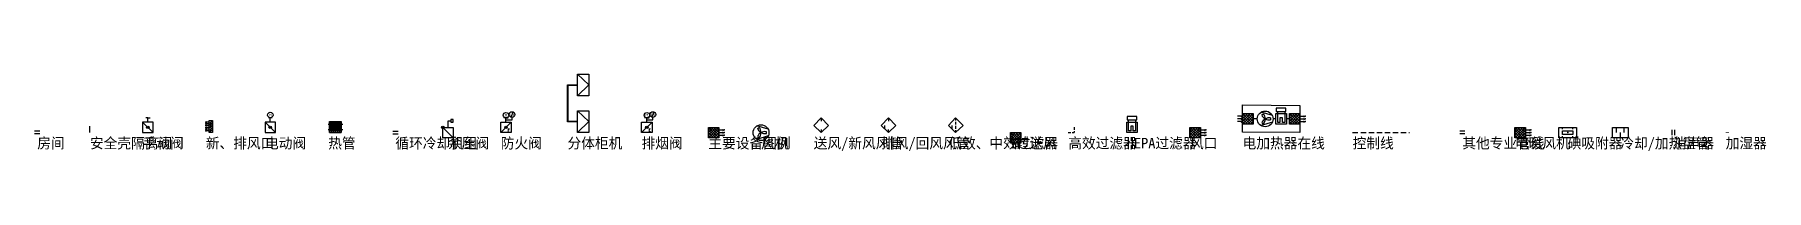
# Model space of a CAD drawing. Header units: metres. Extents: x -3 to 1641, y -17 to 56.
import ezdxf
from ezdxf.enums import TextEntityAlignment as Align

# ---------------------------------------------------------------- set-up
doc = ezdxf.new("R2010")
doc.units = ezdxf.units.M
doc.linetypes.add('DASHEDX2', pattern=[38.1, 25.4, -12.7])
doc.linetypes.add('DASHEDX5', pattern=[6, 4, -2])
for name, color, linetype in [('05Basic', 3, 'Continuous'), ('DUCT', 1, 'Continuous'), ('通风设备', 3, 'Continuous')]:
    doc.layers.add(name, color=color, linetype=linetype)
doc.styles.add('HW', font='wromans.shx', dxfattribs={"bigfont": 'hztxtc.shx'})
doc.styles.add('HZ', font='txt_____.ttf', dxfattribs={"width": 0.7, "bigfont": 'HZTXT'})
doc.styles.add('ISOCP', font='isocpeur.ttf')

# ---------------------------------------------------------------- blocks, each defined once
blk = doc.blocks.new('ms0205')
at = {"color": 0, "transparency": 33554687}
for p, q in [((-1.25, 2.5), (-1.25, -2.5)), ((1.25, 2.5), (1.25, -2.5))]:
    blk.add_line(p, q, dxfattribs=at)
blk = doc.blocks.new('房间')
at = {"layer": '05Basic', "color": 3, "rotation": 270.000000505261}
blk.add_blockref('ms0205', (0, 0), dxfattribs=at)
blk = doc.blocks.new('安全壳隔离阀')
at = {"layer": '通风设备', "color": 3}
blk.add_line((0, 0), (0, 6.1), dxfattribs=at)
blk = doc.blocks.new('手动阀')
at = {"layer": '通风设备', "color": 3, "linetype": 'Continuous'}
for p, q in [((0, 10), (0, 0)), ((0, 10), (10, 0)), ((10, 10), (0, 10)), ((0, 0), (10, 0)), ((5, 13.9), (2.9, 13.9)), ((5, 13.9), (7.1, 13.9)), ((10, 0), (10, 10))]:
    blk.add_line(p, q, dxfattribs=at)
at = {"layer": '通风设备', "color": 3}
blk.add_line((5, 10), (5, 13.9), dxfattribs=at)
at = {"layer": '通风设备', "color": 3, "linetype": 'Continuous'}
for radius in [1.25, 1.12, 1, 0.875, 0.75, 0.625, 0.5, 0.375, 0.25, 0.125]:
    blk.add_circle((5, 5), radius, dxfattribs=at)
blk = doc.blocks.new('新_排风口')
at = {"layer": '通风设备', "color": 3}
for p, q in [((0.8, 10.3), (0, 9.9)), ((2.7, 9.9), (0, 9.9)), ((0.8, 9.6), (0, 9.9)), ((0.8, 8.6), (0, 8.3)), ((2.7, 8.3), (0, 8.3)), ((0.8, 7.9), (0, 8.3)), ((0.8, 6.9), (0, 6.6)), ((2.7, 6.6), (0, 6.6)), ((0.8, 6.3), (0, 6.6)), ((0.8, 5.3), (0, 4.9)), ((2.7, 4.9), (0, 4.9)), ((0.8, 4.6), (0, 4.9)), ((0.8, 3.6), (0, 3.3)), ((2.7, 3.3), (0, 3.3)), ((0.8, 2.9), (0, 3.3)), ((0.8, 1.9), (0, 1.6)), ((2.7, 1.6), (0, 1.6)), ((0.8, 1.3), (0, 1.6)), ((0.8, 9.9), (0.8, 10.3)), ((0.8, 9.9), (0.8, 9.6)), ((0.8, 8.3), (0.8, 8.6)), ((0.8, 8.3), (0.8, 7.9)), ((0.8, 6.6), (0.8, 6.9)), ((0.8, 6.6), (0.8, 6.3)), ((0.8, 4.9), (0.8, 5.3)), ((0.8, 4.9), (0.8, 4.6)), ((0.8, 3.3), (0.8, 3.6)), ((0.8, 3.3), (0.8, 2.9)), ((0.8, 1.6), (0.8, 1.9)), ((0.8, 1.6), (0.8, 1.3)), ((3.3, 11.5), (6.2, 11.5)), ((3.3, 0), (3.3, 11.5)), ((6.2, 0), (3.3, 0)), ((5.6, 10.8), (3.9, 9.1)), ((5.6, 9.1), (3.9, 7.4)), ((5.6, 7.4), (3.9, 5.8)), ((5.6, 5.8), (3.9, 4.1)), ((5.6, 4.1), (3.9, 2.4)), ((5.6, 2.4), (3.9, 0.8)), ((6.2, 11.5), (6.2, 0))]:
    blk.add_line(p, q, dxfattribs=at)
for p in [(0, 9.9), (0, 8.3), (0, 6.6), (0, 4.9), (0, 3.3), (0, 1.6)]:
    blk.add_point(p, dxfattribs=at)
blk = doc.blocks.new('电动阀')
at = {"layer": '通风设备', "color": 3, "linetype": 'Continuous'}
for p, q in [((0, 10), (0, 0)), ((0, 10), (10, 0)), ((10, 10), (0, 10)), ((0, 0), (10, 0)), ((10, 0), (10, 10))]:
    blk.add_line(p, q, dxfattribs=at)
at = {"layer": '通风设备', "color": 3}
for p, q in [((5, 14.1), (3.2, 14.1)), ((5, 10), (5, 14.1)), ((6.8, 14.1), (5, 14.1))]:
    blk.add_line(p, q, dxfattribs=at)
blk.add_circle((5, 16.7), 2.56, dxfattribs=at)
at = {"layer": '通风设备', "color": 3, "linetype": 'Continuous'}
for radius in [1.25, 1.12, 1, 0.875, 0.75, 0.625, 0.5, 0.375, 0.25, 0.125]:
    blk.add_circle((5, 5), radius, dxfattribs=at)
at = {"layer": '通风设备', "color": 3, "style": 'ISOCP', "width": 0.85}
blk.add_text('M', height=2.5, dxfattribs=at).set_placement((5, 16.7), align=Align.MIDDLE)
blk = doc.blocks.new('热管')
at = {"layer": '通风设备'}
for p, q in [((1.3, 7.8), (0, 7.8)), ((1.3, 2.6), (0, 2.6)), ((1.3, 5.2), (2.3, 5.2)), ((11.3, 5.2), (12.4, 5.2)), ((13.7, 7.8), (12.4, 7.8)), ((13.7, 2.6), (12.4, 2.6))]:
    blk.add_line(p, q, dxfattribs=at)
at = {"layer": '通风设备', "color": 3}
for p, q in [((1.3, 10.5), (12.4, 10.5)), ((1.3, 0), (1.3, 10.5)), ((1.3, 0), (12.4, 0)), ((2.3, 0.9), (2.3, 9.6)), ((2.3, 9.6), (2.3, 0.9)), ((3.3, 9.6), (2.3, 9.6)), ((3.3, 0.9), (2.3, 0.9)), ((3.3, 0.9), (3.3, 9.6)), ((3.3, 9.6), (3.3, 0.9)), ((4.3, 0.9), (4.3, 9.6)), ((4.3, 9.6), (4.3, 0.9)), ((5.3, 9.6), (4.3, 9.6)), ((5.3, 0.9), (4.3, 0.9)), ((5.3, 0.9), (5.3, 9.6)), ((5.3, 9.6), (5.3, 0.9)), ((6.3, 0.9), (6.3, 9.6)), ((6.3, 9.6), (6.3, 0.9)), ((7.3, 9.6), (6.3, 9.6)), ((7.3, 0.9), (6.3, 0.9)), ((7.3, 0.9), (7.3, 9.6)), ((7.3, 9.6), (7.3, 0.9)), ((8.3, 0.9), (8.3, 9.6)), ((8.3, 9.6), (8.3, 0.9)), ((9.3, 9.6), (8.3, 9.6)), ((9.3, 0.9), (8.3, 0.9)), ((9.3, 0.9), (9.3, 9.6)), ((9.3, 9.6), (9.3, 0.9)), ((10.3, 0.9), (10.3, 9.6)), ((10.3, 9.6), (10.3, 0.9)), ((11.3, 9.6), (10.3, 9.6)), ((11.3, 0.9), (10.3, 0.9)), ((11.3, 0.9), (11.3, 9.6)), ((11.3, 9.6), (11.3, 0.9)), ((12.4, 10.5), (12.4, 0))]:
    blk.add_line(p, q, dxfattribs=at)
blk = doc.blocks.new('循环冷却机组')
at = {"layer": '05Basic', "color": 3, "rotation": 90}
blk.add_blockref('ms0205', (0, 0), dxfattribs=at)
blk = doc.blocks.new('ms0421')
for p, q in [((0, 6.25), (2.5, 6.25)), ((0, 0), (0, 6.25)), ((2.5, 7.5), (2.5, 5)), ((5, 7.5), (2.5, 7.5)), ((2.5, 5), (5, 5)), ((5, 5), (5, 7.5))]:
    blk.add_line(p, q)
blk = doc.blocks.new('ms1821_k08')
at = {"color": 0, "transparency": 33554687}
for p, q in [((-5, 5), (5, -5)), ((-5, 5), (5, 5)), ((-5, -5), (-5, 5)), ((5, 5), (5, -5)), ((5, -5), (-5, -5))]:
    blk.add_line(p, q, dxfattribs=at)
for radius in [1.25, 1.12, 1, 0.875, 0.75, 0.625, 0.5, 0.375, 0.25, 0.125]:
    blk.add_circle((-5, 5), radius, dxfattribs=at)
blk.add_blockref('ms0421', (0, 5))
blk = doc.blocks.new('余压阀')
at = {"layer": '通风设备', "color": 3}
blk.add_blockref('ms1821_k08', (0, 0), dxfattribs=at)
blk = doc.blocks.new('防火阀')
at = {"layer": '通风设备', "color": 3}
for p, q in [((11.6, 19.4), (9.8, 15)), ((0, 10), (10, 10)), ((0, 0), (10, 10)), ((0, 0), (0, 10)), ((10, 0), (0, 0)), ((5, 10), (5, 13.9)), ((5, 12), (10.7, 12)), ((10, 10), (10, 0)), ((10.7, 12), (10.7, 14.4))]:
    blk.add_line(p, q, dxfattribs=at)
at = {"layer": '通风设备', "color": 3, "linetype": 'Continuous'}
for q in [(2.9, 13.9), (7.1, 13.9)]:
    blk.add_line((5, 13.9), q, dxfattribs=at)
at = {"layer": '通风设备', "color": 3}
for centre, radius in [((5, 16.5), 2.56), ((10.7, 17.1), 2.7), ((5, 5), 1.25), ((5, 5), 1.12), ((5, 5), 1), ((5, 5), 0.875), ((5, 5), 0.75), ((5, 5), 0.625), ((5, 5), 0.5), ((5, 5), 0.375), ((5, 5), 0.25), ((5, 5), 0.125)]:
    blk.add_circle(centre, radius, dxfattribs=at)
for s, height, style, width, p in [('M', 2.5, 'ISOCP', 0.85, (5, 16.5)), ('3', 2, 'HW', 0.7, (9.4, 17.1)), ('5', 2, 'HW', 0.7, (12.1, 17.1))]:
    blk.add_text(s, height=height, dxfattribs=dict(at, style=style, width=width)).set_placement(p, align=Align.MIDDLE)
at = {"layer": '通风设备', "color": 3, "style": 'HZ', "width": 0.8}
blk.add_text('F', height=2.46, dxfattribs=at).set_placement((6.8, 1.2))
blk = doc.blocks.new('分体柜机')
at = {"color": 3}
for p, q in [((9.5, 55.6), (20.2, 45.3)), ((0, 10.1), (0, 45.5)), ((0, 45.5), (9.5, 45.5)), ((0.5, 10.6), (0.5, 45)), ((0.5, 45), (9.5, 45)), ((20.2, 45.3), (9.5, 34.9)), ((9.5, 20.7), (20.2, 10.4)), ((9.5, 10.1), (0, 10.1)), ((9.5, 10.6), (0.5, 10.6)), ((20.2, 10.4), (9.5, 0))]:
    blk.add_line(p, q, dxfattribs=at)
for points in [[(9.5, 55.6), (20.2, 55.6), (20.2, 34.9), (9.5, 34.9)], [(9.5, 20.7), (20.2, 20.7), (20.2, 0), (9.5, 0)]]:
    blk.add_lwpolyline(points, close=True, dxfattribs=at)
blk = doc.blocks.new('排烟阀')
at = {"layer": '通风设备', "color": 3}
for p, q in [((11.6, 19.4), (9.8, 15)), ((0, 10), (10, 10)), ((0, 0), (10, 10)), ((0, 0), (0, 10)), ((10, 0), (0, 0)), ((5, 10), (5, 13.9)), ((5, 12), (10.7, 12)), ((10, 10), (10, 0)), ((10.7, 12), (10.7, 14.4))]:
    blk.add_line(p, q, dxfattribs=at)
at = {"layer": '通风设备', "color": 3, "linetype": 'Continuous'}
for q in [(2.9, 13.9), (7.1, 13.9)]:
    blk.add_line((5, 13.9), q, dxfattribs=at)
at = {"layer": '通风设备', "color": 3}
for centre, radius in [((5, 16.5), 2.56), ((10.7, 17.1), 2.7), ((5, 5), 1.25), ((5, 5), 1.12), ((5, 5), 1), ((5, 5), 0.875), ((5, 5), 0.75), ((5, 5), 0.625), ((5, 5), 0.5), ((5, 5), 0.375), ((5, 5), 0.25), ((5, 5), 0.125)]:
    blk.add_circle(centre, radius, dxfattribs=at)
for s, height, style, width, p in [('M', 2.5, 'ISOCP', 0.85, (5, 16.5)), ('3', 2, 'HW', 0.7, (9.4, 17.1)), ('5', 2, 'HW', 0.7, (12.1, 17.1))]:
    blk.add_text(s, height=height, dxfattribs=dict(at, style=style, width=width)).set_placement(p, align=Align.MIDDLE)
at = {"layer": '通风设备', "color": 3, "style": 'HZ', "width": 0.8}
blk.add_text('E', height=2.46, dxfattribs=at).set_placement((6.8, 1.2))
blk = doc.blocks.new('ms1862')
at = {"color": 0, "transparency": 33554687}
for p, q in [((0, 5), (10, 5)), ((0, 2.5), (2.5, 5)), ((0, 0), (5, 5)), ((0, -2.5), (7.5, 5)), ((0, -5), (10, 5)), ((0, 5), (10, -5)), ((0, -5), (0, 5)), ((0, 2.5), (0, 5)), ((0, 2.5), (0, 5)), ((0, 2.5), (7.5, -5)), ((0, 0), (5, -5)), ((10, -2.5), (2.5, 5)), ((2.5, -5), (10, 2.5)), ((5, 5), (10, 0)), ((5, -5), (10, 0)), ((7.5, 5), (10, 2.5)), ((10, 5), (10, -5)), ((10, 2.5), (15, 2.5)), ((10, 0), (15, 0)), ((13.75, 3), (15, 2.5)), ((13.75, 2.5), (13.75, 3)), ((13.75, 2), (15, 2.5)), ((13.75, 2.5), (13.75, 2)), ((13.75, 0.5), (15, 0)), ((13.75, 0), (13.75, 0.5)), ((13.75, 0), (13.75, -0.5)), ((13.75, -0.5), (15, 0)), ((0, -2.5), (2.5, -5)), ((10, -5), (0, -5)), ((7.5, -5), (10, -2.5)), ((10, -2.5), (15, -2.5)), ((13.75, -2), (15, -2.5)), ((13.75, -2.5), (13.75, -2)), ((13.75, -3), (15, -2.5)), ((13.75, -2.5), (13.75, -3))]:
    blk.add_line(p, q, dxfattribs=at)
for p in [(10, 0), (15, 2.5), (15, 0), (10, -2.5), (15, -2.5)]:
    blk.add_point(p, dxfattribs=at)
blk = doc.blocks.new('主要设备图例')
at = {"layer": '05Basic', "color": 3}
blk.add_blockref('ms1862', (0, 0), dxfattribs=at)
blk = doc.blocks.new('ms1008_k01')
at = {"color": 0, "transparency": 33554687}
for p, q in [((-3.2, 6.8), (-6.4, -3.9)), ((-0.9, 5), (0.9, 5)), ((3.2, 6.8), (6.4, -3.9)), ((-3.9, -3.3), (-4.8, -1.8)), ((3.9, -3.3), (4.8, -1.8))]:
    blk.add_line(p, q, dxfattribs=at)
blk.add_circle((0, 0), 7.5, dxfattribs=at)
for centre, start, end in [((0, -7.5), 90.369, 129.9804), ((-6.5, 3.7), 290.792, 330.369), ((6.5, 3.7), 170.2818, 209.8588), ((-6.5, 3.8), 329.8588, 9.4702), ((0, -7.5), 50.0196, 89.631), ((6.5, 3.7), 209.631, 249.208)]:
    blk.add_arc(centre, 7.5, start, end, dxfattribs=at)
blk = doc.blocks.new('风机')
at = {"layer": '通风设备', "color": 3, "rotation": 270}
blk.add_blockref('ms1008_k01', (0, 0), dxfattribs=at)
blk = doc.blocks.new('送风_新风风管')
at = {"layer": '通风设备', "color": 3, "linetype": 'ByBlock'}
for p, q in [((6.9, 13.9), (6.9, 10.8)), ((6.9, 3.1), (6.9, 0))]:
    blk.add_line(p, q, dxfattribs=at)
blk.add_lwpolyline([(0, 6.9), (6.9, 0), (13.9, 6.9), (6.9, 13.9)], close=True, dxfattribs=at)
blk = doc.blocks.new('排风_回风风管')
at = {"layer": '通风设备'}
blk.add_line((3.5, 3.5), (3.5, 6.6), dxfattribs=at)
at = {"layer": '通风设备', "color": 3, "linetype": 'ByBlock'}
for p, q in [((6.9, 13.9), (6.9, 11)), ((6.9, 0), (6.9, 3.1))]:
    blk.add_line(p, q, dxfattribs=at)
blk.add_lwpolyline([(13.9, 6.9), (6.9, 13.9), (0, 6.9), (6.9, 0)], close=True, dxfattribs=at)
blk = doc.blocks.new('低效_中效过滤器')
at = {"layer": '通风设备', "color": 3, "linetype": 'ByBlock'}
blk.add_line((3.5, 3.5), (3.5, 6.6), dxfattribs=at)
at = {"layer": '通风设备', "color": 3, "linetype": 'DASHEDX2', "ltscale": 0.1}
blk.add_line((6.9, 13.9), (6.9, 0), dxfattribs=at)
at = {"layer": '通风设备', "color": 3, "linetype": 'ByBlock'}
blk.add_lwpolyline([(13.9, 6.9), (6.9, 13.9), (0, 6.9), (6.9, 0)], close=True, dxfattribs=at)
blk = doc.blocks.new('ms1861')
at = {"color": 0, "transparency": 33554687}
for p, q in [((0, 5), (10, -5)), ((0, -5), (10, 5)), ((0, -2.5), (7.5, 5)), ((0, 0), (5, 5)), ((0, 2.5), (2.5, 5)), ((0, 5), (10, 5)), ((0, -5), (0, 5)), ((0, 2.5), (0, 5)), ((0, 2.5), (0, 5)), ((0, 2.5), (7.5, -5)), ((0, 0), (5, -5)), ((10, -2.5), (2.5, 5)), ((2.5, -5), (10, 2.5)), ((5, 5), (10, 0)), ((5, -5), (10, 0)), ((7.5, 5), (10, 2.5)), ((10, 5), (10, -5)), ((11.25, 3), (10, 2.5)), ((10, 2.5), (15, 2.5)), ((11.25, 2), (10, 2.5)), ((11.25, 0.5), (10, 0)), ((10, 0), (15, 0)), ((11.25, -0.5), (10, 0)), ((11.25, 2.5), (11.25, 3)), ((11.25, 2.5), (11.25, 2)), ((11.25, 0), (11.25, 0.5)), ((11.25, 0), (11.25, -0.5)), ((0, -2.5), (2.5, -5)), ((10, -5), (0, -5)), ((7.5, -5), (10, -2.5)), ((11.25, -2), (10, -2.5)), ((10, -2.5), (15, -2.5)), ((11.25, -3), (10, -2.5)), ((11.25, -2.5), (11.25, -2)), ((11.25, -2.5), (11.25, -3))]:
    blk.add_line(p, q, dxfattribs=at)
for p in [(10, 2.5), (10, 0), (10, -2.5)]:
    blk.add_point(p, dxfattribs=at)
blk = doc.blocks.new('转送风')
at = {"layer": '05Basic', "color": 3, "rotation": 269.999985470373}
blk.add_blockref('ms1861', (0, 0), dxfattribs=at)
blk = doc.blocks.new('高效过滤器')
at = {"color": 3, "linetype": 'DASHEDX2', "ltscale": 0.1}
for p in [(0, 0), (5.5, 5.2)]:
    blk.add_line(p, (5.5, 0), dxfattribs=at)
blk = doc.blocks.new('HEPA过滤器')
at = {"layer": '通风设备'}
for p, q in [((9.6, 15.3), (0.3, 15.3)), ((0.3, 15.3), (0.3, 12)), ((0.3, 12), (9.6, 12)), ((1.8, 11.7), (1.8, 12)), ((9.6, 12), (9.6, 15.3))]:
    blk.add_line(p, q, dxfattribs=at)
at = {"layer": '通风设备', "color": 3}
for p, q in [((1.8, 1.7), (1.8, 11.7)), ((3.9, 1.7), (1.8, 1.7)), ((3.9, 6.1), (3.9, 1.7)), ((6.2, 6.1), (3.9, 6.1)), ((6.2, 1.7), (6.2, 6.1)), ((8.4, 1.7), (6.2, 1.7)), ((8.4, 12), (8.4, 1.7))]:
    blk.add_line(p, q, dxfattribs=at)
at = {"layer": '通风设备'}
blk.add_lwpolyline([(0, 10), (10, 10), (10, 0), (0, 0)], close=True, dxfattribs=at)
blk = doc.blocks.new('风口')
at = {"layer": '05Basic', "color": 3}
blk.add_blockref('ms1862', (0, 0), dxfattribs=at)
blk = doc.blocks.new('电加热器在线')
at = {"layer": '通风设备'}
for p, q in [((41.1, 23.3), (31.8, 23.3)), ((31.8, 23.3), (31.8, 19.9)), ((31.8, 19.9), (41.1, 19.9)), ((33.3, 19.6), (33.3, 19.9)), ((41.1, 19.9), (41.1, 23.3)), ((13.9, 13), (10, 13))]:
    blk.add_line(p, q, dxfattribs=at)
at = {"layer": '通风设备', "color": 3}
for p, q in [((33.3, 9.7), (33.3, 19.6)), ((39.9, 19.9), (39.9, 9.7)), ((35.4, 9.7), (33.3, 9.7)), ((35.4, 14.1), (35.4, 9.7)), ((37.7, 14.1), (35.4, 14.1)), ((37.7, 9.7), (37.7, 14.1)), ((39.9, 9.7), (37.7, 9.7))]:
    blk.add_line(p, q, dxfattribs=at)
blk.add_lwpolyline([(0, 26.4), (54.4, 25.9), (54.4, 0), (0, 0.4)], close=True, dxfattribs=at)
at = {"layer": '通风设备'}
blk.add_lwpolyline([(31.5, 18), (41.5, 18), (41.5, 8), (31.5, 8)], close=True, dxfattribs=at)
for points in [[(31.5, 13), (28.9, 13)], [(44.4, 13), (41.5, 13)]]:
    blk.add_lwpolyline(points, dxfattribs=at)
at = {"layer": '通风设备', "color": 3}
for name, p, rotation in [('ms1861', (10, 13), 179.999985470373), ('ms1008_k01', (21.4, 13), 270)]:
    blk.add_blockref(name, p, dxfattribs=dict(at, rotation=rotation))
blk.add_blockref('ms1862', (44.4, 13), dxfattribs=at)
blk = doc.blocks.new('控制线')
at = {"layer": 'DUCT', "color": 3, "linetype": 'DASHEDX2', "ltscale": 0.2}
blk.add_line((0, 0), (54.1, 0), dxfattribs=at)
blk = doc.blocks.new('其他专业管线')
at = {"layer": '05Basic', "color": 3, "rotation": 270.000000505261}
blk.add_blockref('ms0205', (0, 0), dxfattribs=at)
blk = doc.blocks.new('电暖风机')
at = {"layer": '05Basic', "color": 3}
blk.add_blockref('ms1862', (0, 0), dxfattribs=at)
blk = doc.blocks.new('ms1840_k01')
at = {"color": 0, "transparency": 33554687}
for p, q in [((-12.5, 7.5), (12.5, 7.5)), ((-12.5, -7.5), (-12.5, 7.5)), ((-7.5, 5), (-7.5, 7.5)), ((-7.5, 2.5), (7.5, 2.5)), ((-7.5, -2.5), (-7.5, 2.5)), ((7.5, 5), (7.5, 7.5)), ((7.5, 2.5), (7.5, -2.5)), ((12.5, 7.5), (12.5, -7.5)), ((12.5, -7.5), (-12.5, -7.5)), ((7.5, -2.5), (-7.5, -2.5)), ((-7.5, -7.5), (-7.5, -5)), ((7.5, -7.5), (7.5, -5))]:
    blk.add_line(p, q, dxfattribs=at)
blk.add_point((0, 0), dxfattribs=at)
blk = doc.blocks.new('碘吸附器')
at = {"layer": '通风设备', "color": 3, "xscale": 0.666666666666667, "yscale": 0.666666666666667, "zscale": 0.666666666666667}
blk.add_blockref('ms1840_k01', (0, 0), dxfattribs=at)
blk = doc.blocks.new('ms0781_k02')
at = {"color": 0, "transparency": 33554687}
for p, q in [((-5, 7.5), (5, 7.5)), ((-5, -7.5), (-5, 7.5)), ((-5, 0), (0, 0)), ((0, 3.75), (5, 3.75)), ((5, 7.5), (5, -7.5)), ((5, -7.5), (-5, -7.5)), ((0, -3.75), (5, -3.75))]:
    blk.add_line(p, q, dxfattribs=at)
blk = doc.blocks.new('冷却_加热盘管')
at = {"layer": '通风设备', "color": 3, "rotation": 90}
blk.add_blockref('ms0781_k02', (0, 0), dxfattribs=at)
blk = doc.blocks.new('消声器')
at = {"layer": '05Basic', "color": 3, "rotation": 5.048428659e-07}
blk.add_blockref('ms0205', (0, 0), dxfattribs=at)
blk = doc.blocks.new('加湿器')
at = {"layer": '通风设备', "color": 3, "linetype": 'DASHEDX5', "const_width": 0.5}
blk.add_lwpolyline([(0, 0), (3.2, 0)], dxfattribs=at)

msp = doc.modelspace()

# ---------------------------------------------------------------- block references
for name, p in [('分体柜机', (503.3, 0)), ('电动阀', (216.2, 0)), ('防火阀', (439.9, 0)), ('排烟阀', (573.6, 0)), ('电加热器在线', (1144.1, 0)), ('房间', (0, 0)), ('安全壳隔离阀', (50, 0)), ('手动阀', (100, 0)), ('新_排风口', (160, 0)), ('热管', (276.2, 0)), ('循环冷却机组', (339.9, 0)), ('余压阀', (389.9, 0)), ('主要设备图例', (637, 0)), ('风机', (687, 0)), ('送风_新风风管', (737, 0)), ('排风_回风风管', (800.9, 0)), ('低效_中效过滤器', (864.8, 0)), ('转送风', (928.6, 0)), ('高效过滤器', (978.6, 0)), ('HEPA过滤器', (1034.1, 0)), ('风口', (1094.1, 0)), ('控制线', (1248.5, 0)), ('其他专业管线', (1352.6, 0)), ('电暖风机', (1402.6, 0)), ('碘吸附器', (1452.6, 0)), ('冷却_加热盘管', (1502.6, 0)), ('消声器', (1552.6, 0)), ('加湿器', (1602.6, 0))]:
    msp.add_blockref(name, p)

# ---------------------------------------------------------------- texts
for s, p in [('房间', (0, -15)), ('安全壳隔离阀', (50, -15)), ('手动阀', (100, -15)), ('新、排风口', (160, -15)), ('电动阀', (216.2, -15)), ('热管', (276.2, -15)), ('循环冷却机组', (339.9, -15)), ('余压阀', (389.9, -15)), ('防火阀', (439.9, -15)), ('分体柜机', (503.3, -15)), ('排烟阀', (573.6, -15)), ('主要设备图例', (637, -15)), ('风机', (687, -15)), ('送风/新风风管', (737, -15)), ('排风/回风风管', (800.9, -15)), ('低效、中效过滤器', (864.8, -15)), ('转送风', (928.6, -15)), ('高效过滤器', (978.6, -15)), ('HEPA过滤器', (1034.1, -15)), ('风口', (1094.1, -15)), ('电加热器在线', (1144.1, -15)), ('控制线', (1248.5, -15)), ('其他专业管线', (1352.6, -15)), ('电暖风机', (1402.6, -15)), ('碘吸附器', (1452.6, -15)), ('冷却/加热盘管', (1502.6, -15)), ('消声器', (1552.6, -15)), ('加湿器', (1602.6, -15))]:
    msp.add_text(s, height=10).set_placement(p)

doc.saveas('drawing.dxf')
